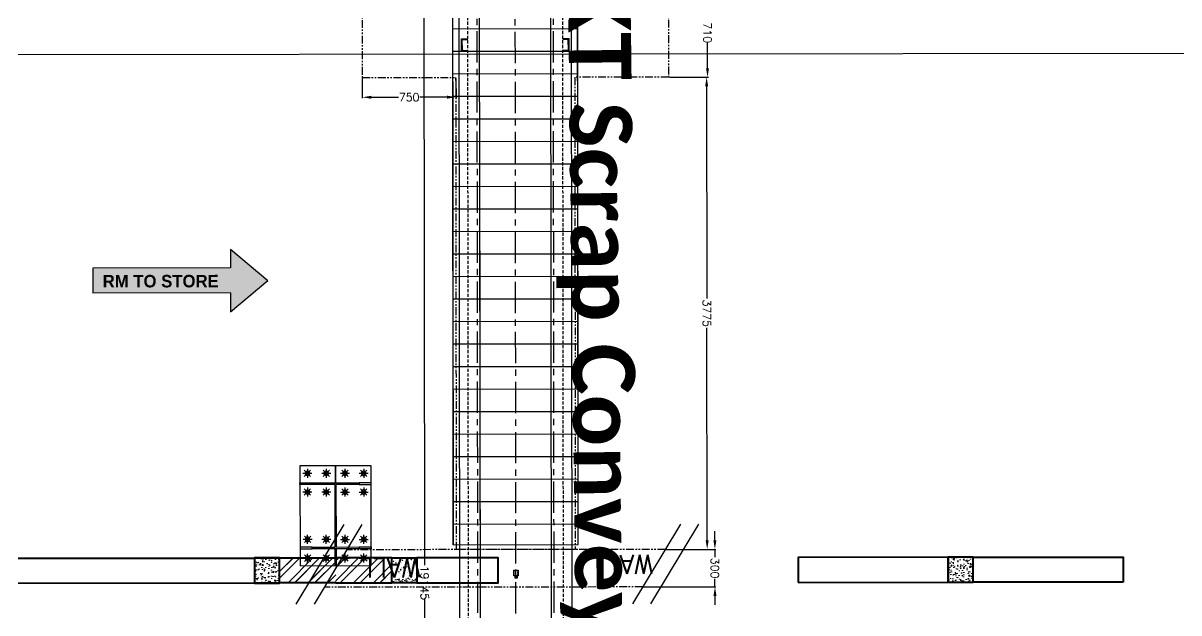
# Model space of a CAD drawing. Header units: feet. Extents: x -99009 to 3252343, y -11094690 to 9035152.
# Drawn here: x 2490534 to 2499779, y -1988503 to -1983789 of the extents above; entities that cross this region are included whole.
import ezdxf

# ---------------------------------------------------------------- set-up
doc = ezdxf.new("R2010")
doc.units = ezdxf.units.FT
for name, pattern in [('CENTER', [2, 1.25, -0.25, 0.25, -0.25]), ('DASHEDX2', [1.5, 1, -0.5]), ('HIDDEN', [0.375, 0.25, -0.125]), ('PHANTOM', [2.5, 1.25, -0.25, 0.25, -0.25, 0.25, -0.25])]:
    doc.linetypes.add(name, pattern=pattern)
doc.layers.add('1', color=1, linetype='Continuous')
for name, color, linetype, lineweight in [('NAMEPLATE-LINE', 1, 'Continuous', 0), ('RCC', 3, 'Continuous', 40), ('ROAD', 134, 'Continuous', 0), ('WALL', 10, 'Continuous', 40)]:
    doc.layers.add(name, color=color, linetype=linetype, lineweight=lineweight)
doc.styles.add('ARIAL NARROW', font='ARIALN.TTF')
doc.styles.add('KP BOM', font='simplex.shx')
doc.styles.add('simplex.shx', font='simplex.shx')
doc.styles.get("Standard").update_dxf_attribs({"font": 'GOTHICB.TTF'})

# ---------------------------------------------------------------- blocks, each defined once
blk = doc.blocks.new('RCC COLUMN')
at = {"layer": 'ROAD'}
h = blk.add_hatch(dxfattribs=at)
h.set_pattern_fill('AR-CONC', color=252, scale=10)
h.set_pattern_definition([(50, (-23146.816, 205572.735), (71.726018, -6.275213), [7.5, -82.5]), (355, (-23146.82, 205572.735), (-13.875133, 75.219213), [6, -66]), (100.451444, (-23140.84, 205572.21), (57.850885, 68.944), [6.37402, -70.11421]), (46.1842, (-23146.82, 205592.735), (106.724133, -16.551928), [11.25, -123.75]), (96.635635, (-23137.92, 205591.36), (93.466195, 97.41186), [9.561034, -105.171376]), (351.184164, (-23146.82, 205592.73), (93.466195, 97.41186), [9, -99]), (21, (-23136.816, 205587.735), (59.690705, -40.261889), [7.5, -82.5]), (326, (-23136.82, 205587.735), (24.331533, 72.515005), [6, -66]), (71.451445, (-23131.84, 205584.38), (84.022238, 32.253115), [6.37402, -70.11421]), (37.5, (-23146.816, 205572.735), (1.2159855, 33.2893854), [0, -65.2, 0, -67, 0, -66.25]), (7.5, (-23146.816, 205572.735), (26.306954, 39.441171), [0, -38.2, 0, -63.7, 0, -25.25]), (327.5, (-23169.116, 205572.735), (53.3822436, -2.2554872), [0, -25, 0, -78, 0, -103.5]), (317.5, (-23179.116, 205572.735), (58.318617, 10.010498), [0, -32.5, 0, -51.8, 0, -73.5])])
h.paths.add_polyline_path([(-100, -115), (100, -115), (100, 85), (-100, 85)])
at = {"layer": 'RCC'}
blk.add_lwpolyline([(-100, -115), (100, -115), (100, 85), (-100, 85)], close=True, dxfattribs=at)
blk = doc.blocks.new('BRICK WORK RIGHT')
at = {"layer": 'NAMEPLATE-LINE'}
h = blk.add_hatch(dxfattribs=at)
h.set_pattern_fill('ANSI32', color=252, scale=300)
h.set_pattern_definition([(45, (610944.52, -49071.99), (-79.549513, 79.549513), []), (45, (610997.55, -49071.99), (-79.549513, 79.549513), [])])
h.paths.add_polyline_path([(0, 0), (-450, 0), (-450, -200), (0, -200)])
at = {"layer": 'WALL'}
blk.add_lwpolyline([(0, 0), (-450, 0), (-450, -200), (0, -200)], dxfattribs=at)
at = {"xscale": -1, "rotation": 180}
blk.add_blockref('RCC COLUMN', (-550, -115), dxfattribs=at)
blk = doc.blocks.new('BRICK HALF')
at = {"layer": 'NAMEPLATE-LINE'}
h = blk.add_hatch(dxfattribs=at)
h.set_pattern_fill('ANSI32', color=252, scale=300)
h.set_pattern_definition([(45, (612044.52, -48177.99), (-79.549513, 79.549513), []), (45, (612097.55, -48177.99), (-79.549513, 79.549513), [])])
h.paths.add_polyline_path([(0, 0), (450, 0), (450, -200), (0, -200)])
at = {"layer": 'WALL'}
blk.add_lwpolyline([(0, 0), (450, 0), (450, -200), (0, -200)], dxfattribs=at)
at = {"rotation": 180}
blk.add_blockref('RCC COLUMN', (550, -115), dxfattribs=at)
blk = doc.blocks.new('RM TO STORE')
at = {"true_color": 0x9898cc, "transparency": 33554684}
h = blk.add_hatch(color=253, dxfattribs=at)
h.dxf.hatch_style = 1
h.paths.add_polyline_path([(1741195, -46226.2), (1741195, -46376.2), (1741495, -46126.2), (1741195, -45876.2), (1741195, -46026.2), (1740094.1, -46026.2), (1740094.1, -46226.2)])
h.paths.add_polyline_path([(1740135.6, -46235.9), (1741045.9, -46235.9), (1741045.9, -46017.1), (1740135.6, -46017.1)], flags=25)
at = {"transparency": 33554684}
for p, q in [((1741195, -45876.2), (1741495, -46126.2)), ((1741195, -45876.2), (1741195, -46026.2)), ((1741195, -46026.2), (1740094.1, -46026.2)), ((1740094.1, -46026.2), (1740094.1, -46226.2)), ((1741195, -46376.2), (1741495, -46126.2)), ((1741195, -46226.2), (1740094.1, -46226.2)), ((1741195, -46226.2), (1741195, -46376.2))]:
    blk.add_line(p, q, dxfattribs=at)
at = {"transparency": 33554684, "insert": (1740173.3, -46182.7), "char_height": 100, "attachment_point": 7}
blk.add_mtext_dynamic_manual_height_columns('RM TO STORE', width=4624.117, gutter_width=1, heights=[0], dxfattribs=at)
blk = doc.blocks.new('conveyor')
at = {"color": 1}
for p, q in [((1722579, -1090070.9), (1722376.2, -1090070.9)), ((1722651, -1090375.2), (1722651, -1090062.9)), ((1722651, -1090375.2), (1722651, -1090070.3)), ((1722723, -1090078.3), (1724421.6, -1090078.3)), ((1726353.8, -1090078.3), (1724655.2, -1090078.3)), ((1726353.8, -1090016.3), (1726281.8, -1090016.3)), ((1726425.8, -1090406), (1726425.8, -1090008.3)), ((1726425.8, -1090016.3), (1726489.5, -1090016.3)), ((1726425.8, -1090398), (1726425.8, -1090070.3)), ((1726725.8, -1090016.3), (1726662, -1090016.3)), ((1726725.8, -1090586.6), (1726725.8, -1090008.3)), ((1726797.8, -1090016.3), (1726869.8, -1090016.3)), ((1722659, -1092083.1), (1722816.6, -1092083.1)), ((1722808.6, -1092155.1), (1722808.6, -1092371.8)), ((1712663.7, -1092338.4, 0), (1726550.2, -1092338.4, 0)), ((1731663.4, -1092338.4, 0), (1726820.3, -1092338.4, 0)), ((1722808.6, -1092761.1), (1722808.6, -1092544.4)), ((1722659, -1092833.1), (1722816.6, -1092833.1))]:
    blk.add_line(p, q, dxfattribs=at)
for p, q in [((1726223.9, -1090147.8, 0), (1726860.3, -1090530.9)), ((1726223.9, -1090292.5, 0), (1726860.3, -1090675.6)), ((1726590.8, -1091590.7, 0), (1726636.1, -1091590.7, 0)), ((1726590.8, -1091625.7, 0), (1726590.8, -1091590.7, 0)), ((1726636.1, -1091625.7, 0), (1726590.8, -1091625.7, 0)), ((1726636.1, -1091590.7, 0), (1726636.1, -1091625.7, 0)), ((1726636.1, -1091598.4, 0), (1726655.6, -1091598.4, 0)), ((1726636.1, -1091598.4, 0), (1726655.6, -1091617.9, 0)), ((1726636.1, -1091617.9, 0), (1726655.6, -1091598.4, 0)), ((1726636.1, -1091617.9, 0), (1726655.6, -1091617.9, 0)), ((1726655.6, -1091598.4, 0), (1726655.6, -1091617.9, 0)), ((1726223.9, -1092840.6, 0), (1726860.3, -1093223.7)), ((1726223.9, -1092985.3, 0), (1726860.3, -1093368.4))]:
    blk.add_line(p, q)
at = {"color": 253, "linetype": 'PHANTOM', "ltscale": 50}
for p, q in [((1721941.1, -1090383.2, 0), (1722651, -1090383.2, 0)), ((1722651, -1090383.2, 0), (1722651, -1091133.2, 0)), ((1726425.8, -1090414, 0), (1726425.8, -1092962.1, 0)), ((1726725.8, -1090594.6, 0), (1726725.8, -1093142.7, 0)), ((1722651, -1091133.2, 0), (1726425.8, -1091133.2, 0)), ((1726425.8, -1091133.2, 0), (1726425.8, -1092083.1, 0)), ((1726425.8, -1092083.1, 0), (1722651, -1092083.1, 0)), ((1722651, -1092833.1, 0), (1722651, -1092083.1, 0)), ((1721941.1, -1092833.1, 0), (1722651, -1092833.1, 0))]:
    blk.add_line(p, q, dxfattribs=at)
at = {"color": 3}
for p, q in [((1727029.9, -1091158.2, 0), (1712591.7, -1091158.2, 0)), ((1722441, -1091178.2, 0), (1722341, -1091178.2, 0)), ((1722341, -1091228.2, 0), (1722341, -1091178.2, 0)), ((1722347, -1091228.2, 0), (1722347, -1091190.2, 0)), ((1722429, -1091184.2, 0), (1722353, -1091184.2, 0)), ((1722435, -1091228.2, 0), (1722435, -1091190.2, 0)), ((1722441, -1091228.2, 0), (1722441, -1091178.2, 0)), ((1727029.9, -1091323.2, 0), (1712591.7, -1091323.2, 0)), ((1727029.9, -1091893.2, 0), (1712591.7, -1091893.2, 0)), ((1729079.8, -1091893.2, 0), (1723001.8, -1091893.2, 0)), ((1722341, -1092038.1, 0), (1722341, -1091988.1, 0)), ((1722347, -1092027.1, 0), (1722347, -1091988.1, 0)), ((1722435, -1092026.1, 0), (1722435, -1091988.1, 0)), ((1722441, -1092038.1, 0), (1722441, -1091988.1, 0)), ((1727029.9, -1092058.1, 0), (1712591.7, -1092058.1, 0)), ((1722441, -1092038.1, 0), (1722341, -1092038.1, 0)), ((1722429, -1092032.1, 0), (1722352, -1092032.1, 0))]:
    blk.add_line(p, q, dxfattribs=at)
at = {"color": 3, "linetype": 'HIDDEN', "ltscale": 100}
for p, q in [((1727029.9, -1091228.2, 0), (1712591.7, -1091228.2, 0)), ((1727029.9, -1091988.1, 0), (1712591.7, -1091988.1, 0))]:
    blk.add_line(p, q, dxfattribs=at)
at = {"color": 8, "linetype": 'CENTER', "ltscale": 200}
for p, q in [((1731732.2, -1091303.2, 0), (1712591.7, -1091303.2, 0)), ((1731736.1, -1091608.2, 0), (1712532.3, -1091608.2, 0)), ((1731732.2, -1091913.2, 0), (1712591.7, -1091913.2, 0))]:
    blk.add_line(p, q, dxfattribs=at)
at = {"linetype": 'DASHEDX2', "ltscale": 10}
for p, q in [((1726590.8, -1091594.6, 0), (1726636.1, -1091594.6, 0)), ((1726636.1, -1091621.8, 0), (1726590.8, -1091621.8, 0))]:
    blk.add_line(p, q, dxfattribs=at)
at = {"color": 3}
for centre, radius, start, end in [((1722353, -1091190.2, 0), 6, 90, 180), ((1722429, -1091190.2, 0), 6, 0, 90), ((1722352, -1092027.1, 0), 5, 180, 270), ((1722429, -1092026.1, 0), 6, 270, 0)]:
    blk.add_arc(centre, radius, start, end, dxfattribs=at)
at = {"color": 1}
for points in [[(1722579, -1090082.9), (1722579, -1090058.9), (1722651, -1090070.9)], [(1722723, -1090066.3), (1722723, -1090090.3), (1722651, -1090078.3)], [(1726353.8, -1090028.3), (1726353.8, -1090004.3), (1726425.8, -1090016.3)], [(1726353.8, -1090090.3), (1726353.8, -1090066.3), (1726425.8, -1090078.3)], [(1726797.8, -1090004.3), (1726797.8, -1090028.3), (1726725.8, -1090016.3)], [(1722820.6, -1092155.1), (1722796.6, -1092155.1), (1722808.6, -1092083.1)], [(1722796.6, -1092761.1), (1722820.6, -1092761.1), (1722808.6, -1092833.1)]]:
    blk.add_solid(points, dxfattribs=at)
at = {"style": 'KP BOM'}
for p in [(1726470.3, -1090507.2, 0), (1726497.1, -1092367.9, 0)]:
    blk.add_text('WALL', height=149.99, rotation=270, dxfattribs=at).set_placement(p)
blk.add_text('19145', height=64, dxfattribs=at).set_placement((1726554.2, -1092370.4, 0))
at = {"char_height": 64, "attachment_point": 5, "style": 'simplex.shx'}
for s, insert in [('300', (1726575.8, -1090016.3)), ('710', (1722296, -1090070.9)), ('3775', (1724538.4, -1090078.3))]:
    blk.add_mtext(s, dxfattribs=dict(at, insert=insert))
at = {"insert": (1722808.6, -1092458.1), "char_height": 64, "attachment_point": 5, "rotation": 90, "style": 'simplex.shx'}
blk.add_mtext('750', dxfattribs=at)
blk = doc.blocks.new('m30ab')
at = {"color": 7}
for p, q in [((-100, 100.9), (-49.1, 50)), ((-49.1, 100.9), (-100, 50)), ((-74.5, 111.5), (-74.5, 39.5)), ((50, 100.9), (100.9, 50)), ((100.9, 100.9), (50, 50)), ((75.5, 111.5), (75.5, 39.5)), ((-110.5, 75.5), (-38.5, 75.5)), ((39.5, 75.5), (111.5, 75.5)), ((-110.5, -74.5), (-38.5, -74.5)), ((-100, -49.1), (-49.1, -100)), ((-49.1, -49.1), (-100, -100)), ((-74.5, -38.5), (-74.5, -110.5)), ((39.5, -74.5), (111.5, -74.5)), ((50, -49.1), (100.9, -100)), ((100.9, -49.1), (50, -100)), ((75.5, -38.5), (75.5, -110.5))]:
    blk.add_line(p, q, dxfattribs=at)
for centre in [(-74.5, 75.5), (75.5, 75.5), (-74.5, -74.5), (75.5, -74.5)]:
    blk.add_circle(centre, 18, dxfattribs=at)
blk = doc.blocks.new('FC1630F')
at = {"color": 1}
blk.add_lwpolyline([(1043501.3, 657044.9), (1043501.3, 657842.9), (1044071.3, 657842.9), (1044071.3, 657044.9)], close=True, dxfattribs=at)
at = {"color": 4}
for points in [[(1043789.3, 657707.9), (1043789.3, 657842.9), (1043783.3, 657842.9), (1043783.3, 657707.9)], [(1043598.8, 657693.9), (1043501.3, 657693.9), (1043501.3, 657707.9), (1043598.8, 657707.9)], [(1043973.8, 657693.9), (1044071.3, 657693.9), (1044071.3, 657707.9), (1043973.8, 657707.9)], [(1043598.8, 657193.9), (1043501.3, 657193.9), (1043501.3, 657179.9), (1043598.8, 657179.9)], [(1043789.3, 657179.9), (1043789.3, 657044.9), (1043783.3, 657044.9), (1043783.3, 657179.9)], [(1043973.8, 657193.9), (1044071.3, 657193.9), (1044071.3, 657179.9), (1043973.8, 657179.9)]]:
    blk.add_lwpolyline(points, close=True, dxfattribs=at)
at = {"color": 3}
blk.add_lwpolyline([(1043598.8, 657179.9), (1043973.8, 657179.9), (1043973.8, 657193.9), (1043789.3, 657193.9), (1043789.3, 657693.9), (1043973.8, 657693.9), (1043973.8, 657707.9), (1043598.8, 657707.9), (1043598.8, 657693.9), (1043783.3, 657693.9), (1043783.3, 657193.9), (1043598.8, 657193.9)], close=True, dxfattribs=at)
at = {"color": 1}
for p, rotation in [((1043635.8, 657708.4), 270.0000000000001), ((1043936.8, 657179.4), 90.00000000000001)]:
    blk.add_blockref('m30ab', p, dxfattribs=dict(at, rotation=rotation))
at = {"color": 1, "xscale": -1}
for p, rotation in [((1043936.8, 657708.4), 89.99999999999999), ((1043635.8, 657179.4), 270)]:
    blk.add_blockref('m30ab', p, dxfattribs=dict(at, rotation=rotation))

msp = doc.modelspace()

# ---------------------------------------------------------------- hatches: boundary and pattern name
at = {"true_color": 0xadddf7, "transparency": 33554684}
h = msp.add_hatch(dxfattribs=at)
h.set_pattern_fill('_USER', color=141, scale=180, angle=180.065051714, pattern_type=0)
h.set_pattern_definition([(180.065052, (4255202.79, -1985434.07), (0.204366, -179.999884), [])])
h.paths.add_polyline_path([(2493974.56119, -1987621.52395), (2494974.56055, -1987620.38859), (2494970.48799, -1984033.3909), (2493970.48863, -1984034.52626)])
h.paths.add_polyline_path([(2493974.94381, -1987958.52373), (2494974.94316, -1987957.38837), (2494974.56055, -1987620.38859), (2493974.56119, -1987621.52395)])
h.paths.add_polyline_path([(2493970.48863, -1984034.52626), (2494970.48799, -1984033.3909), (2494960.98906, -1975666.99629), (2493960.9897, -1975668.13166)])
h.paths.add_polyline_path([(2493960.9897, -1975668.13166), (2494960.98906, -1975666.99629), (2494946.89848, -1963256.40429), (2493946.89912, -1963257.53965)])

# ---------------------------------------------------------------- linework, layer by layer
at = {"transparency": 33554684}
for p, q in [((2493974.94381, -1987958.52373), (2493946.89912, -1963257.53965)), ((2494974.94316, -1987957.38837), (2494946.89848, -1963256.40429)), ((2481198.47639, -1984049.02719), (2508883.45855, -1984017.59457))]:
    msp.add_line(p, q, dxfattribs=at)
msp.add_lwpolyline([(2494946.89848, -1963256.40429), (2493946.89912, -1963257.53965), (2493974.94381, -1987958.52373), (2494974.94316, -1987957.38837)], close=True, dxfattribs=at)
at = {"layer": '1'}
msp.add_arc((2520410.24778, -1978395.99612), 100000, 84.1346387202, 194.3871675539, dxfattribs=at)
at = {"layer": 'WALL'}
for points in [[(2492384.58357, -1988264.57127), (2490034.39474, -1988267.23959), (2490034.16767, -1988067.23972), (2492384.3565, -1988064.5714)], [(2492384.58429, -1988265.20969), (2490034.39546, -1988267.87802), (2490034.16839, -1988067.87815), (2492384.35722, -1988065.20982)], [(2493684.18569, -1988063.01068), (2493684.41286, -1988263.09548), (2494334.41244, -1988262.3575), (2494334.18527, -1988062.27269)], [(2493684.18641, -1988063.6491), (2493684.41358, -1988263.73391), (2494334.41316, -1988262.99592), (2494334.18599, -1988062.91111)], [(2496734.39042, -1988259.63264), (2497934.38965, -1988258.2702), (2497934.16257, -1988058.27033), (2496734.16335, -1988059.63277)], [(2496734.39114, -1988260.27106), (2497934.39037, -1988258.90862), (2497934.1633, -1988058.90875), (2496734.16407, -1988060.27119)], [(2499334.38874, -1988256.68069), (2498134.38952, -1988258.04313), (2498134.16244, -1988058.04326), (2499334.16167, -1988056.68082)], [(2499334.38947, -1988257.31911), (2498134.39024, -1988258.68155), (2498134.16317, -1988058.68168), (2499334.1624, -1988057.31924)]]:
    msp.add_lwpolyline(points, close=True, dxfattribs=at)

# ---------------------------------------------------------------- block references
at = {"color": 3, "rotation": 270.0650517140735}
msp.add_blockref('conveyor', (3584123.10414, -260333.11416, 0), dxfattribs=at)
at = {"transparency": 33554684, "rotation": 0.06505171407317947}
msp.add_blockref('RM TO STORE', (750945.59738, -1941696.32762), dxfattribs=at)
at = {"xscale": -1, "rotation": 180.0650517140735}
msp.add_blockref('FC1630F', (1448501.73125, -1331468.34389), dxfattribs=at)
for name, p, rotation in [('BRICK HALF', (2493034.58305, -1988263.74834), 180.0650517140735), ('BRICK HALF', (2493034.58378, -1988264.38677), 180.0650517140735), ('RCC COLUMN', (2498034.25902, -1988143.15674), 0.06505171407317947), ('RCC COLUMN', (2498034.25974, -1988143.79516), 0.06505171407317947)]:
    msp.add_blockref(name, p, dxfattribs=dict(rotation=rotation))
at = {"layer": 'WALL', "rotation": 180.0650517140735}
for p in [(2493034.41318, -1988263.74854), (2493034.41391, -1988264.38696)]:
    msp.add_blockref('BRICK WORK RIGHT', p, dxfattribs=at)

# ---------------------------------------------------------------- texts
at = {"transparency": 33554684, "insert": (2495419.6004, -1985809.5676), "char_height": 500, "width": 7998.3219599, "attachment_point": 2, "rotation": 270.678799684, "style": 'ARIAL NARROW'}
msp.add_mtext('{\\fCalibri|b1|i0|c0|p34;SPRKT Scrap Conveyor}', dxfattribs=at)

doc.saveas('drawing.dxf')
